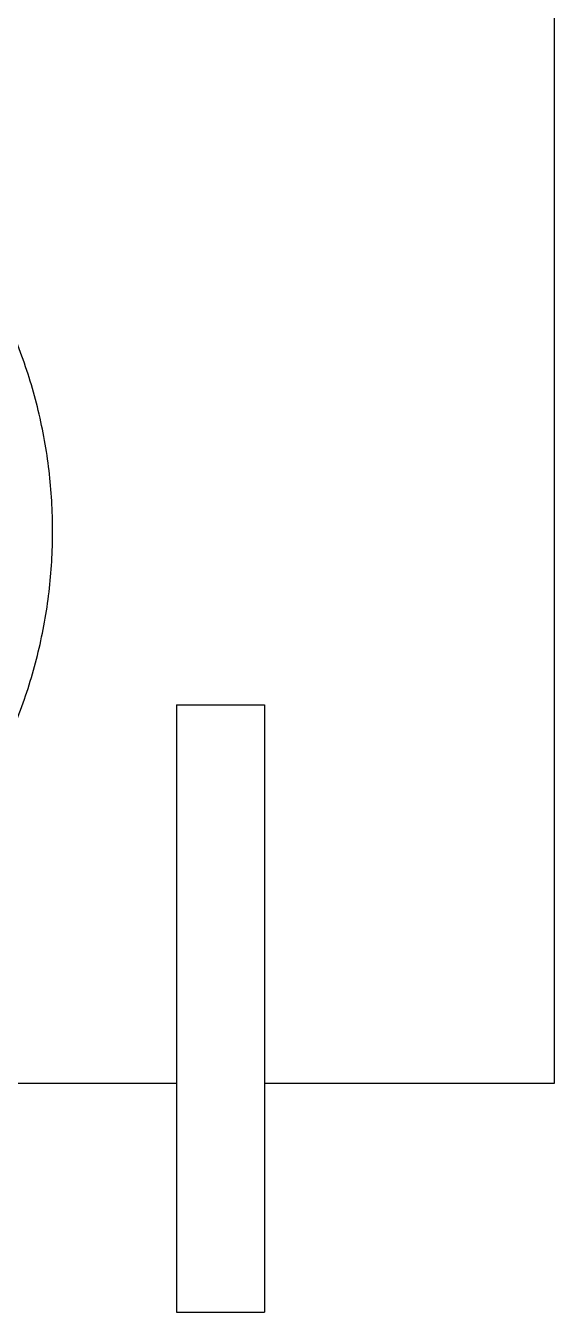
# Model space of a CAD drawing. Extents: x -12 to 259, y -8 to 165.
# Drawn here: x 117.1 to 129.08, y 56.11 to 85.23 of the extents above; entities that cross this region are included whole.
import ezdxf

# ---------------------------------------------------------------- set-up
doc = ezdxf.new("R2010")
doc.units = 0
doc.header["$MEASUREMENT"] = 0
doc.layers.get('0').update_dxf_attribs({"linetype": 'CONTINUOUS'})
doc.layers.add('0 Unit', color=7, linetype='CONTINUOUS')

msp = doc.modelspace()

# ---------------------------------------------------------------- linework, layer by layer
at = {"color": 7, "linetype": 'Continuous', "lineweight": 25}
msp.add_open_spline([(114.89495, 66.20363), (115.04171, 66.38024), (115.33525, 66.73346), (115.73481, 67.29514), (116.10276, 67.87767), (116.43496, 68.48144), (116.73103, 69.10368), (116.98971, 69.74239), (117.21016, 70.39527), (117.39159, 71.06005), (117.53336, 71.7344), (117.63499, 72.41596), (117.69611, 73.10234), (117.7165, 73.79114), (117.69611, 74.47993), (117.63499, 75.16631), (117.53336, 75.84787), (117.39159, 76.52223), (117.21016, 77.18701), (116.98971, 77.83989), (116.73103, 78.47859), (116.43496, 79.10083), (116.10276, 79.7046), (115.73481, 80.28714), (115.33525, 80.84882), (115.04171, 81.20203), (114.89495, 81.37864)], degree=3, knots=[0, 0, 0, 0, 0.04166672, 0.08333338, 0.12500007, 0.16666672, 0.20833335, 0.25000008, 0.29166671, 0.33333336, 0.37500001, 0.41666672, 0.45833338, 0.50000004, 0.54166669, 0.58333335, 0.62499999, 0.66666668, 0.70833333, 0.74999999, 0.79166669, 0.83333335, 0.87499997, 0.91666669, 0.95833332, 1, 1, 1, 1], dxfattribs=at)
at = {"layer": '0 Unit'}
for p, q in [((129.07507, 86.29114), (129.07507, 62.97864)), ((120.51257, 69.86414), (122.51257, 69.86414)), ((120.51257, 69.86414), (120.51257, 56.11414)), ((122.51257, 69.86414), (122.51257, 56.11414)), ((120.51257, 61.29114), (61.45007, 61.29114)), ((129.07507, 61.29114), (122.51257, 61.29114)), ((120.51257, 56.11414), (122.51257, 56.11414))]:
    msp.add_line(p, q, dxfattribs=at)
at = {"layer": '0 Unit', "linetype": 'Continuous'}
msp.add_line((129.07507, 62.97864), (129.07507, 61.29114), dxfattribs=at)

doc.saveas('drawing.dxf')
